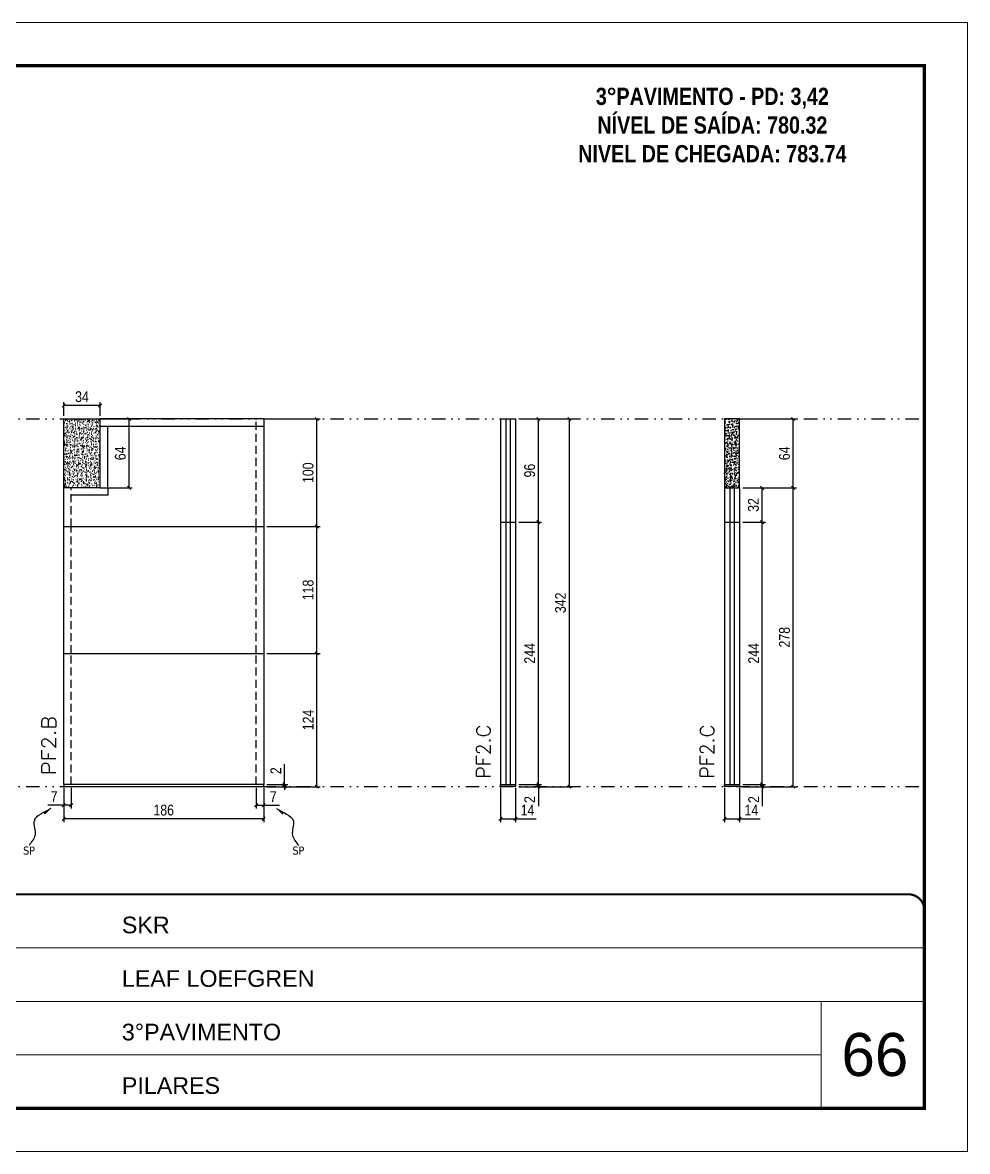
# Model space of a CAD drawing. Extents: x 14400 to 27878, y -21631 to 6985.
# Drawn here: x 16591 to 17470, y -12442 to -11392 of the extents above; entities that cross this region are included whole.
import ezdxf

# ---------------------------------------------------------------- set-up
doc = ezdxf.new("R2010")
doc.units = 0
for name, pattern in [('CONTINUO', [0]), ('DASHED', [0.75, 0.5, -0.25]), ('DIVIDE2', [0.625, 0.25, -0.125, 0, -0.125, 0, -0.125]), ('HIDDEN', [0.375, 0.25, -0.125])]:
    doc.linetypes.add(name, pattern=pattern)
for name, color, linetype, lineweight in [('CARIMBO', 255, 'Continuous', 9), ('Folhas', 255, 'Continuous', 9), ('SARRAFO DE PRESSAO', 251, 'DASHED', 9), ('Texto Seção', 7, 'Continuous', 15)]:
    doc.layers.add(name, color=color, linetype=linetype, lineweight=lineweight)
for name, color, linetype in [('COTA', 241, 'Continuous'), ('NOMENCLATURA', 7, 'Continuous'), ('Nível', 160, 'Continuous'), ('Painéis', 200, 'Continuous'), ('SARR_2.2x7', 40, 'Continuous'), ('SARR_EDITAR', 141, 'Continuous'), ('Sarrafo de Pressão', 42, 'HIDDEN'), ('texto', 7, 'Continuous')]:
    doc.layers.add(name, color=color, linetype=linetype)
doc.styles.add('ARIAL', font='arial.ttf')
doc.styles.add('COTA TECNICA', font='techl___.ttf', dxfattribs={"height": 10})
doc.styles.add('COTA TECNICA-50', font='techl___.ttf', dxfattribs={"height": 10})
doc.styles.add('REGUA-120', font='ROMANS.shx', dxfattribs={"height": 15})
doc.styles.add('ROMANC', font='techb___.ttf', dxfattribs={"height": 2.5})
doc.styles.get("Standard").update_dxf_attribs({"font": 'arial.ttf'})
doc.dimstyles.new('COTA PAINEL-50', dxfattribs={"dimtxt": 10, "dimasz": 3, "dimexe": 3, "dimexo": 3, "dimgap": 3, "dimtad": 1, "dimdec": 1, "dimzin": 12, "dimdsep": 46, "dimtxsty": 'COTA TECNICA-50', "dimblk1": 'OBLIQUE', "dimblk2": 'OBLIQUE', "dimsah": 1, "dimcen": 0.9, "dimclrd": 4, "dimclre": 4, "dimclrt": 240, "dimadec": 1, "dimazin": 3, "dimtfac": 1, "dimtdec": 1, "dimtmove": 0, "dimatfit": 3, "dimfxl": 1, "dimtolj": 1, "dimtzin": 12, "dimarcsym": 0})
doc.dimstyles.new('PAINEL', dxfattribs={"dimtxt": 10, "dimasz": 3, "dimexe": 3, "dimexo": 3, "dimgap": 3, "dimtad": 1, "dimdec": 1, "dimzin": 12, "dimdsep": 46, "dimtxsty": 'COTA TECNICA', "dimblk1": 'OBLIQUE', "dimblk2": 'OBLIQUE', "dimsah": 1, "dimcen": 0.9, "dimclrd": 4, "dimclre": 4, "dimclrt": 240, "dimadec": 1, "dimazin": 3, "dimtfac": 1, "dimtdec": 1, "dimtmove": 0, "dimatfit": 3, "dimfxl": 1, "dimtolj": 1, "dimtzin": 12, "dimarcsym": 0})
doc.dimstyles.get("Standard").update_dxf_attribs({"dimtxt": 0.18, "dimasz": 0.18, "dimexe": 0.18, "dimexo": 0.0625, "dimgap": 0.09, "dimtad": 0, "dimtih": 1, "dimtoh": 1, "dimdec": 4, "dimzin": 0, "dimdsep": 46, "dimtxsty": 'Standard', "dimcen": 0.09, "dimadec": 0, "dimazin": 0, "dimtfac": 1, "dimtdec": 4, "dimtofl": 0, "dimtmove": 0, "dimatfit": 3, "dimfxl": 1, "dimtolj": 1, "dimtzin": 0, "dimarcsym": 0})

# ---------------------------------------------------------------- blocks, each defined once
blk = doc.blocks.new('9999999999')
at = {"color": 30, "linetype": 'CONTINUO'}
for p, q in [((98564.6, 34379.6), (99584, 34379.6)), ((98564.6, 34329.8), (99488, 34329.8)), ((99584, 34329.8), (99488, 34329.8)), ((99488, 34329.8), (99488, 34230.2)), ((98564.6, 34280), (99488, 34280))]:
    blk.add_line(p, q, dxfattribs=at)
at = {"color": 30, "linetype": 'CONTINUO', "const_width": 2}
blk.add_lwpolyline([(99584, 34230.2), (99584, 34414.4, 0.414214), (99569, 34429.4), (98229, 34429.4, 0.414214), (98214, 34414.4), (98214, 34245.2, 0.414214), (98229, 34230.2), (99584, 34230.2)], format="xyb", dxfattribs=at)
at = {"layer": 'Folhas'}
blk.add_lwpolyline([(98139, 34190.2), (99624, 34190.2), (99624, 35240.2), (98139, 35240.2)], close=True, dxfattribs=at)
at = {"layer": 'Folhas', "color": 30, "const_width": 3}
blk.add_lwpolyline([(98214, 34230.2), (99584, 34230.2), (99584, 35200.2), (98214, 35200.2)], close=True, dxfattribs=at)
at = {"color": 7, "linetype": 'Continuous', "ltscale": 5, "style": 'ARIAL'}
for s, height, p in [('SKR', 15.48, (98837.7, 34393.1)), ('LEAF LOEFGREN', 15.483, (98837.7, 34343.3)), ('3°PAVIMENTO', 15.483, (98837.7, 34293.5)), ('PILARES', 15.48, (98837.7, 34243.7))]:
    blk.add_text(s, height=height, dxfattribs=at).set_placement(p)
blk = doc.blocks.new('_Oblique')
at = {"color": 0, "linetype": 'ByBlock', "lineweight": -2}
blk.add_line((-0.5, -0.5), (0.5, 0.5), dxfattribs=at)
blk = doc.blocks.new('*D4500')
at = {"layer": 'COTA', "color": 4, "lineweight": -2, "transparency": 16777216}
for p, q in [((16629.6, -12104.2), (16629.6, -12136.1)), ((16815.6, -12104.2), (16815.6, -12136.1)), ((16815.6, -12133.1), (16629.6, -12133.1))]:
    blk.add_line(p, q, dxfattribs=at)
at = {"layer": 'Defpoints', "color": 0, "transparency": 16777216}
for p in [(16629.6, -12101.2), (16815.6, -12101.2), (16629.6, -12133.1)]:
    blk.add_point(p, dxfattribs=at)
at = {"layer": 'COTA', "color": 4, "lineweight": -2, "transparency": 16777216, "xscale": 3, "yscale": 3, "zscale": 3, "rotation": 180}
blk.add_blockref('_Oblique', (16629.6, -12133.1), dxfattribs=at)
at = {"layer": 'COTA', "color": 4, "lineweight": -2, "transparency": 16777216, "xscale": 3, "yscale": 3, "zscale": 3}
blk.add_blockref('_Oblique', (16815.6, -12133.1), dxfattribs=at)
at = {"layer": 'COTA', "color": 240, "transparency": 16777216, "insert": (16722.6, -12125), "char_height": 10, "attachment_point": 5, "style": 'COTA TECNICA'}
blk.add_mtext('\\A1;186', dxfattribs=at)
blk = doc.blocks.new('*D4501')
at = {"layer": 'COTA', "color": 4, "lineweight": -2, "transparency": 16777216}
for p, q in [((16629.6, -12106.2), (16629.6, -12123.4)), ((16636.6, -12104.2), (16636.6, -12123.4)), ((16629.6, -12120.4), (16614.9, -12120.4)), ((16636.6, -12120.4), (16629.6, -12120.4))]:
    blk.add_line(p, q, dxfattribs=at)
at = {"layer": 'Defpoints', "color": 0, "transparency": 16777216}
for p in [(16629.6, -12103.2), (16636.6, -12101.2), (16629.6, -12120.4)]:
    blk.add_point(p, dxfattribs=at)
at = {"layer": 'COTA', "color": 4, "lineweight": -2, "transparency": 16777216, "xscale": 3, "yscale": 3, "zscale": 3, "rotation": 180}
blk.add_blockref('_Oblique', (16629.6, -12120.4), dxfattribs=at)
at = {"layer": 'COTA', "color": 4, "lineweight": -2, "transparency": 16777216, "xscale": 3, "yscale": 3, "zscale": 3}
blk.add_blockref('_Oblique', (16636.6, -12120.4), dxfattribs=at)
at = {"layer": 'COTA', "color": 240, "transparency": 16777216, "insert": (16620.7, -12112.4), "char_height": 10, "attachment_point": 5, "style": 'COTA TECNICA-50'}
blk.add_mtext('\\A1;7', dxfattribs=at)
blk = doc.blocks.new('*D4502')
at = {"layer": 'COTA', "color": 4, "lineweight": -2, "transparency": 16777216}
for p, q in [((16834.9, -12101.2), (16834.9, -12082.4)), ((16818.6, -12101.2), (16837.9, -12101.2)), ((16818.6, -12103.2), (16837.9, -12103.2)), ((16834.9, -12103.2), (16834.9, -12101.2)), ((16834.9, -12103.2), (16834.9, -12106.2))]:
    blk.add_line(p, q, dxfattribs=at)
at = {"layer": 'Defpoints', "color": 0, "transparency": 16777216}
for p in [(16815.6, -12101.2), (16815.6, -12103.2), (16834.9, -12103.2)]:
    blk.add_point(p, dxfattribs=at)
at = {"layer": 'COTA', "color": 4, "lineweight": -2, "transparency": 16777216, "xscale": 3, "yscale": 3, "zscale": 3}
for p, rotation in [((16834.9, -12101.2), 270), ((16834.9, -12103.2), 90)]:
    blk.add_blockref('_Oblique', p, dxfattribs=dict(at, rotation=rotation))
at = {"layer": 'COTA', "color": 240, "transparency": 16777216, "insert": (16826.9, -12088.4), "char_height": 10, "attachment_point": 5, "rotation": 90, "style": 'COTA TECNICA-50'}
blk.add_mtext('\\A1;2', dxfattribs=at)
blk = doc.blocks.new('*D4503')
at = {"layer": 'COTA', "color": 4, "linetype": 'ByBlock', "lineweight": -2, "transparency": 16777216}
for p, q in [((16818.6, -11979.2), (16868, -11979.2)), ((16865, -12103.2), (16865, -11979.2)), ((16818.6, -12103.2), (16868, -12103.2))]:
    blk.add_line(p, q, dxfattribs=at)
at = {"layer": 'Defpoints', "color": 0, "linetype": 'ByBlock', "transparency": 16777216}
for p in [(16815.6, -11979.2), (16865, -11979.2), (16815.6, -12103.2)]:
    blk.add_point(p, dxfattribs=at)
at = {"layer": 'COTA', "color": 4, "linetype": 'ByBlock', "lineweight": -2, "transparency": 16777216, "xscale": 3, "yscale": 3, "zscale": 3}
for p, rotation in [((16865, -11979.2), 90), ((16865, -12103.2), 270)]:
    blk.add_blockref('_Oblique', p, dxfattribs=dict(at, rotation=rotation))
at = {"layer": 'COTA', "color": 240, "linetype": 'ByBlock', "transparency": 16777216, "insert": (16856.9, -12041.2), "char_height": 10, "attachment_point": 5, "rotation": 90, "style": 'COTA TECNICA'}
blk.add_mtext('\\A1;124', dxfattribs=at)
blk = doc.blocks.new('*D4504')
at = {"layer": 'COTA', "color": 4, "linetype": 'ByBlock', "lineweight": -2, "transparency": 16777216}
for p, q in [((16818.6, -11979.2), (16868, -11979.2)), ((16865, -12103.2), (16865, -11979.2)), ((16818.6, -12103.2), (16868, -12103.2))]:
    blk.add_line(p, q, dxfattribs=at)
at = {"layer": 'Defpoints', "color": 0, "linetype": 'ByBlock', "transparency": 16777216}
for p in [(16815.6, -11979.2), (16865, -11979.2), (16815.6, -12103.2)]:
    blk.add_point(p, dxfattribs=at)
at = {"layer": 'COTA', "color": 4, "linetype": 'ByBlock', "lineweight": -2, "transparency": 16777216, "xscale": 3, "yscale": 3, "zscale": 3}
for p, rotation in [((16865, -11979.2), 90), ((16865, -12103.2), 270)]:
    blk.add_blockref('_Oblique', p, dxfattribs=dict(at, rotation=rotation))
at = {"layer": 'COTA', "color": 240, "linetype": 'ByBlock', "transparency": 16777216, "insert": (16856.9, -12041.2), "char_height": 10, "attachment_point": 5, "rotation": 90, "style": 'COTA TECNICA'}
blk.add_mtext('\\A1;124', dxfattribs=at)
blk = doc.blocks.new('*D4505')
at = {"layer": 'COTA', "color": 4, "lineweight": -2, "transparency": 16777216}
for p, q in [((16808.6, -12104.2), (16808.6, -12123.4)), ((16815.6, -12106.2), (16815.6, -12123.4)), ((16808.6, -12120.4), (16815.6, -12120.4)), ((16815.6, -12120.4), (16830.3, -12120.4))]:
    blk.add_line(p, q, dxfattribs=at)
at = {"layer": 'Defpoints', "color": 0, "transparency": 16777216}
for p in [(16808.6, -12101.2), (16815.6, -12103.2), (16815.6, -12120.4)]:
    blk.add_point(p, dxfattribs=at)
at = {"layer": 'COTA', "color": 4, "lineweight": -2, "transparency": 16777216, "xscale": 3, "yscale": 3, "zscale": 3, "rotation": 180}
blk.add_blockref('_Oblique', (16808.6, -12120.4), dxfattribs=at)
at = {"layer": 'COTA', "color": 4, "lineweight": -2, "transparency": 16777216, "xscale": 3, "yscale": 3, "zscale": 3}
blk.add_blockref('_Oblique', (16815.6, -12120.4), dxfattribs=at)
at = {"layer": 'COTA', "color": 240, "transparency": 16777216, "insert": (16824.5, -12112.4), "char_height": 10, "attachment_point": 5, "style": 'COTA TECNICA-50'}
blk.add_mtext('\\A1;7', dxfattribs=at)
blk = doc.blocks.new('*D4506')
at = {"layer": 'COTA', "color": 4, "lineweight": -2, "transparency": 16777216}
for p, q in [((16818.6, -11861.2), (16868, -11861.2)), ((16865, -11979.2), (16865, -11861.2)), ((16818.6, -11979.2), (16868, -11979.2))]:
    blk.add_line(p, q, dxfattribs=at)
at = {"layer": 'Defpoints', "color": 0, "transparency": 16777216}
for p in [(16815.6, -11861.2), (16865, -11861.2), (16815.6, -11979.2)]:
    blk.add_point(p, dxfattribs=at)
at = {"layer": 'COTA', "color": 4, "lineweight": -2, "transparency": 16777216, "xscale": 3, "yscale": 3, "zscale": 3}
for p, rotation in [((16865, -11861.2), 90), ((16865, -11979.2), 270)]:
    blk.add_blockref('_Oblique', p, dxfattribs=dict(at, rotation=rotation))
at = {"layer": 'COTA', "color": 240, "transparency": 16777216, "insert": (16856.9, -11920.2), "char_height": 10, "attachment_point": 5, "rotation": 90, "style": 'COTA TECNICA'}
blk.add_mtext('\\A1;118', dxfattribs=at)
blk = doc.blocks.new('*D4508')
at = {"layer": 'COTA', "color": 4, "lineweight": -2, "transparency": 16777216}
for p, q in [((16666.6, -11761.2), (16693.4, -11761.2)), ((16690.4, -11825.2), (16690.4, -11761.2)), ((16666.6, -11825.2), (16693.4, -11825.2))]:
    blk.add_line(p, q, dxfattribs=at)
at = {"layer": 'Defpoints', "color": 0, "transparency": 16777216}
for p in [(16663.6, -11761.2), (16690.4, -11761.2), (16663.6, -11825.2)]:
    blk.add_point(p, dxfattribs=at)
at = {"layer": 'COTA', "color": 4, "lineweight": -2, "transparency": 16777216, "xscale": 3, "yscale": 3, "zscale": 3}
for p, rotation in [((16690.4, -11761.2), 90), ((16690.4, -11825.2), 270)]:
    blk.add_blockref('_Oblique', p, dxfattribs=dict(at, rotation=rotation))
at = {"layer": 'COTA', "color": 240, "transparency": 16777216, "insert": (16682.3, -11793.2), "char_height": 10, "attachment_point": 5, "rotation": 90, "style": 'COTA TECNICA'}
blk.add_mtext('\\A1;64', dxfattribs=at)
blk = doc.blocks.new('*D4499')
at = {"layer": 'COTA', "color": 4, "lineweight": -2, "transparency": 16777216}
for p, q in [((16629.6, -11758.2), (16629.6, -11745.7)), ((16663.6, -11748.7), (16629.6, -11748.7)), ((16663.6, -11758.2), (16663.6, -11745.7))]:
    blk.add_line(p, q, dxfattribs=at)
at = {"layer": 'Defpoints', "color": 0, "transparency": 16777216}
for p in [(16629.6, -11748.7), (16629.6, -11761.2), (16663.6, -11761.2)]:
    blk.add_point(p, dxfattribs=at)
at = {"layer": 'COTA', "color": 4, "lineweight": -2, "transparency": 16777216, "xscale": 3, "yscale": 3, "zscale": 3, "rotation": 180}
blk.add_blockref('_Oblique', (16629.6, -11748.7), dxfattribs=at)
at = {"layer": 'COTA', "color": 4, "lineweight": -2, "transparency": 16777216, "xscale": 3, "yscale": 3, "zscale": 3}
blk.add_blockref('_Oblique', (16663.6, -11748.7), dxfattribs=at)
at = {"layer": 'COTA', "color": 240, "transparency": 16777216, "insert": (16646.6, -11740.5), "char_height": 10, "attachment_point": 5, "style": 'COTA TECNICA'}
blk.add_mtext('\\A1;34', dxfattribs=at)
blk = doc.blocks.new('*D4509')
at = {"layer": 'COTA', "color": 4, "lineweight": -2, "transparency": 16777216}
for p, q in [((16818.6, -11761.2), (16868, -11761.2)), ((16865, -11861.2), (16865, -11761.2)), ((16818.6, -11861.2), (16868, -11861.2))]:
    blk.add_line(p, q, dxfattribs=at)
at = {"layer": 'Defpoints', "color": 0, "transparency": 16777216}
for p in [(16815.6, -11761.2), (16865, -11761.2), (16815.6, -11861.2)]:
    blk.add_point(p, dxfattribs=at)
at = {"layer": 'COTA', "color": 4, "lineweight": -2, "transparency": 16777216, "xscale": 3, "yscale": 3, "zscale": 3}
for p, rotation in [((16865, -11761.2), 90), ((16865, -11861.2), 270)]:
    blk.add_blockref('_Oblique', p, dxfattribs=dict(at, rotation=rotation))
at = {"layer": 'COTA', "color": 240, "transparency": 16777216, "insert": (16856.9, -11811.2), "char_height": 10, "attachment_point": 5, "rotation": 90, "style": 'COTA TECNICA'}
blk.add_mtext('\\A1;100', dxfattribs=at)
blk = doc.blocks.new('*D4520')
at = {"layer": 'COTA', "color": 4, "lineweight": -2, "transparency": 16777216}
for p, q in [((17035.8, -12104.2), (17035.8, -12136.1)), ((17049.8, -12104.2), (17049.8, -12136.1)), ((17035.8, -12133.1), (17049.8, -12133.1)), ((17049.8, -12133.1), (17068.9, -12133.1))]:
    blk.add_line(p, q, dxfattribs=at)
at = {"layer": 'Defpoints', "color": 0, "transparency": 16777216}
for p in [(17035.8, -12101.2), (17049.8, -12101.2), (17049.8, -12133.1)]:
    blk.add_point(p, dxfattribs=at)
at = {"layer": 'COTA', "color": 4, "lineweight": -2, "transparency": 16777216, "xscale": 3, "yscale": 3, "zscale": 3, "rotation": 180}
blk.add_blockref('_Oblique', (17035.8, -12133.1), dxfattribs=at)
at = {"layer": 'COTA', "color": 4, "lineweight": -2, "transparency": 16777216, "xscale": 3, "yscale": 3, "zscale": 3}
blk.add_blockref('_Oblique', (17049.8, -12133.1), dxfattribs=at)
at = {"layer": 'COTA', "color": 240, "transparency": 16777216, "insert": (17060.9, -12125), "char_height": 10, "attachment_point": 5, "style": 'COTA TECNICA'}
blk.add_mtext('\\A1;14', dxfattribs=at)
blk = doc.blocks.new('*D4521')
at = {"layer": 'COTA', "color": 4, "lineweight": -2, "transparency": 16777216}
for p, q in [((17052.8, -12101.2), (17074, -12101.2)), ((17052.8, -12103.2), (17074, -12103.2)), ((17071, -12101.2), (17071, -12098.2)), ((17071, -12101.2), (17071, -12103.2)), ((17071, -12103.2), (17071, -12121.3))]:
    blk.add_line(p, q, dxfattribs=at)
at = {"layer": 'Defpoints', "color": 0, "transparency": 16777216}
for p in [(17049.8, -12101.2), (17049.8, -12103.2), (17071, -12101.2)]:
    blk.add_point(p, dxfattribs=at)
at = {"layer": 'COTA', "color": 4, "lineweight": -2, "transparency": 16777216, "xscale": 3, "yscale": 3, "zscale": 3}
for p, rotation in [((17071, -12101.2), 270), ((17071, -12103.2), 90)]:
    blk.add_blockref('_Oblique', p, dxfattribs=dict(at, rotation=rotation))
at = {"layer": 'COTA', "color": 240, "transparency": 16777216, "insert": (17063, -12115.2), "char_height": 10, "attachment_point": 5, "rotation": 90, "style": 'COTA TECNICA-50'}
blk.add_mtext('\\A1;2', dxfattribs=at)
blk = doc.blocks.new('*D4522')
at = {"layer": 'COTA', "color": 4, "lineweight": -2, "transparency": 16777216}
for p, q in [((17052.8, -11761.2), (17102.8, -11761.2)), ((17099.8, -12103.2), (17099.8, -11761.2)), ((17052.8, -12103.2), (17102.8, -12103.2))]:
    blk.add_line(p, q, dxfattribs=at)
at = {"layer": 'Defpoints', "color": 0, "transparency": 16777216}
for p in [(17049.8, -11761.2), (17099.8, -11761.2), (17049.8, -12103.2)]:
    blk.add_point(p, dxfattribs=at)
at = {"layer": 'COTA', "color": 4, "lineweight": -2, "transparency": 16777216, "xscale": 3, "yscale": 3, "zscale": 3}
for p, rotation in [((17099.8, -11761.2), 90), ((17099.8, -12103.2), 270)]:
    blk.add_blockref('_Oblique', p, dxfattribs=dict(at, rotation=rotation))
at = {"layer": 'COTA', "color": 240, "transparency": 16777216, "insert": (17091.6, -11932.2), "char_height": 10, "attachment_point": 5, "rotation": 90, "style": 'COTA TECNICA-50'}
blk.add_mtext('\\A1;342', dxfattribs=at)
blk = doc.blocks.new('*D4525')
at = {"layer": 'COTA', "color": 4, "lineweight": -2, "transparency": 16777216}
for p, q in [((17052.8, -11857.2), (17074, -11857.2)), ((17071, -12101.2), (17071, -11857.2)), ((17052.8, -12101.2), (17074, -12101.2))]:
    blk.add_line(p, q, dxfattribs=at)
at = {"layer": 'Defpoints', "color": 0, "transparency": 16777216}
for p in [(17049.8, -11857.2), (17071, -11857.2), (17049.8, -12101.2)]:
    blk.add_point(p, dxfattribs=at)
at = {"layer": 'COTA', "color": 4, "lineweight": -2, "transparency": 16777216, "xscale": 3, "yscale": 3, "zscale": 3}
for p, rotation in [((17071, -11857.2), 90), ((17071, -12101.2), 270)]:
    blk.add_blockref('_Oblique', p, dxfattribs=dict(at, rotation=rotation))
at = {"layer": 'COTA', "color": 240, "transparency": 16777216, "insert": (17062.9, -11979.2), "char_height": 10, "attachment_point": 5, "rotation": 90, "style": 'COTA TECNICA'}
blk.add_mtext('\\A1;244', dxfattribs=at)
blk = doc.blocks.new('*D4526')
at = {"layer": 'COTA', "color": 4, "lineweight": -2, "transparency": 16777216}
for p, q in [((17052.8, -11761.2), (17074, -11761.2)), ((17071, -11857.2), (17071, -11761.2)), ((17052.8, -11857.2), (17074, -11857.2))]:
    blk.add_line(p, q, dxfattribs=at)
at = {"layer": 'Defpoints', "color": 0, "transparency": 16777216}
for p in [(17049.8, -11761.2), (17071, -11761.2), (17049.8, -11857.2)]:
    blk.add_point(p, dxfattribs=at)
at = {"layer": 'COTA', "color": 4, "lineweight": -2, "transparency": 16777216, "xscale": 3, "yscale": 3, "zscale": 3}
for p, rotation in [((17071, -11761.2), 90), ((17071, -11857.2), 270)]:
    blk.add_blockref('_Oblique', p, dxfattribs=dict(at, rotation=rotation))
at = {"layer": 'COTA', "color": 240, "transparency": 16777216, "insert": (17062.9, -11809.2), "char_height": 10, "attachment_point": 5, "rotation": 90, "style": 'COTA TECNICA'}
blk.add_mtext('\\A1;96', dxfattribs=at)
blk = doc.blocks.new('*D4516')
at = {"layer": 'COTA', "color": 4, "lineweight": -2, "transparency": 16777216}
for p, q in [((17244, -12104.2), (17244, -12136.1)), ((17258, -12104.2), (17258, -12136.1)), ((17244, -12133.1), (17258, -12133.1)), ((17258, -12133.1), (17277.2, -12133.1))]:
    blk.add_line(p, q, dxfattribs=at)
at = {"layer": 'Defpoints', "color": 0, "transparency": 16777216}
for p in [(17244, -12101.2), (17258, -12101.2), (17258, -12133.1)]:
    blk.add_point(p, dxfattribs=at)
at = {"layer": 'COTA', "color": 4, "lineweight": -2, "transparency": 16777216, "xscale": 3, "yscale": 3, "zscale": 3, "rotation": 180}
blk.add_blockref('_Oblique', (17244, -12133.1), dxfattribs=at)
at = {"layer": 'COTA', "color": 4, "lineweight": -2, "transparency": 16777216, "xscale": 3, "yscale": 3, "zscale": 3}
blk.add_blockref('_Oblique', (17258, -12133.1), dxfattribs=at)
at = {"layer": 'COTA', "color": 240, "transparency": 16777216, "insert": (17269.1, -12125), "char_height": 10, "attachment_point": 5, "style": 'COTA TECNICA'}
blk.add_mtext('\\A1;14', dxfattribs=at)
blk = doc.blocks.new('*D4517')
at = {"layer": 'COTA', "color": 4, "lineweight": -2, "transparency": 16777216}
for p, q in [((17261, -12101.2), (17282.2, -12101.2)), ((17261, -12103.2), (17282.2, -12103.2)), ((17279.2, -12101.2), (17279.2, -12098.2)), ((17279.2, -12101.2), (17279.2, -12103.2)), ((17279.2, -12103.2), (17279.2, -12121.3))]:
    blk.add_line(p, q, dxfattribs=at)
at = {"layer": 'Defpoints', "color": 0, "transparency": 16777216}
for p in [(17258, -12101.2), (17258, -12103.2), (17279.2, -12101.2)]:
    blk.add_point(p, dxfattribs=at)
at = {"layer": 'COTA', "color": 4, "lineweight": -2, "transparency": 16777216, "xscale": 3, "yscale": 3, "zscale": 3}
for p, rotation in [((17279.2, -12101.2), 270), ((17279.2, -12103.2), 90)]:
    blk.add_blockref('_Oblique', p, dxfattribs=dict(at, rotation=rotation))
at = {"layer": 'COTA', "color": 240, "transparency": 16777216, "insert": (17271.2, -12115.2), "char_height": 10, "attachment_point": 5, "rotation": 90, "style": 'COTA TECNICA-50'}
blk.add_mtext('\\A1;2', dxfattribs=at)
blk = doc.blocks.new('*D4518')
at = {"layer": 'COTA', "color": 4, "lineweight": -2, "transparency": 16777216}
for p, q in [((17261, -11825.2), (17311, -11825.2)), ((17308, -12103.2), (17308, -11825.2)), ((17261, -12103.2), (17311, -12103.2))]:
    blk.add_line(p, q, dxfattribs=at)
at = {"layer": 'Defpoints', "color": 0, "transparency": 16777216}
for p in [(17258, -11825.2), (17308, -11825.2), (17258, -12103.2)]:
    blk.add_point(p, dxfattribs=at)
at = {"layer": 'COTA', "color": 4, "lineweight": -2, "transparency": 16777216, "xscale": 3, "yscale": 3, "zscale": 3}
for p, rotation in [((17308, -11825.2), 90), ((17308, -12103.2), 270)]:
    blk.add_blockref('_Oblique', p, dxfattribs=dict(at, rotation=rotation))
at = {"layer": 'COTA', "color": 240, "transparency": 16777216, "insert": (17299.9, -11964.2), "char_height": 10, "attachment_point": 5, "rotation": 90, "style": 'COTA TECNICA-50'}
blk.add_mtext('\\A1;278', dxfattribs=at)
blk = doc.blocks.new('*D4519')
at = {"layer": 'COTA', "color": 4, "lineweight": -2, "transparency": 16777216}
for p, q in [((17261, -11761.2), (17311, -11761.2)), ((17308, -11825.2), (17308, -11761.2)), ((17261, -11825.2), (17311, -11825.2))]:
    blk.add_line(p, q, dxfattribs=at)
at = {"layer": 'Defpoints', "color": 0, "transparency": 16777216}
for p in [(17258, -11761.2), (17308, -11761.2), (17258, -11825.2)]:
    blk.add_point(p, dxfattribs=at)
at = {"layer": 'COTA', "color": 4, "lineweight": -2, "transparency": 16777216, "xscale": 3, "yscale": 3, "zscale": 3}
for p, rotation in [((17308, -11761.2), 90), ((17308, -11825.2), 270)]:
    blk.add_blockref('_Oblique', p, dxfattribs=dict(at, rotation=rotation))
at = {"layer": 'COTA', "color": 240, "transparency": 16777216, "insert": (17299.9, -11793.2), "char_height": 10, "attachment_point": 5, "rotation": 90, "style": 'COTA TECNICA'}
blk.add_mtext('\\A1;64', dxfattribs=at)
blk = doc.blocks.new('*D4523')
at = {"layer": 'COTA', "color": 4, "lineweight": -2, "transparency": 16777216}
for p, q in [((17261, -11857.2), (17282.2, -11857.2)), ((17279.2, -12101.2), (17279.2, -11857.2)), ((17261, -12101.2), (17282.2, -12101.2))]:
    blk.add_line(p, q, dxfattribs=at)
at = {"layer": 'Defpoints', "color": 0, "transparency": 16777216}
for p in [(17258, -11857.2), (17279.2, -11857.2), (17258, -12101.2)]:
    blk.add_point(p, dxfattribs=at)
at = {"layer": 'COTA', "color": 4, "lineweight": -2, "transparency": 16777216, "xscale": 3, "yscale": 3, "zscale": 3}
for p, rotation in [((17279.2, -11857.2), 90), ((17279.2, -12101.2), 270)]:
    blk.add_blockref('_Oblique', p, dxfattribs=dict(at, rotation=rotation))
at = {"layer": 'COTA', "color": 240, "transparency": 16777216, "insert": (17271.2, -11979.2), "char_height": 10, "attachment_point": 5, "rotation": 90, "style": 'COTA TECNICA'}
blk.add_mtext('\\A1;244', dxfattribs=at)
blk = doc.blocks.new('*D4524')
at = {"layer": 'COTA', "color": 4, "lineweight": -2, "transparency": 16777216}
for p, q in [((17261, -11825.2), (17282.2, -11825.2)), ((17279.2, -11857.2), (17279.2, -11825.2)), ((17261, -11857.2), (17282.2, -11857.2))]:
    blk.add_line(p, q, dxfattribs=at)
at = {"layer": 'Defpoints', "color": 0, "transparency": 16777216}
for p in [(17258, -11825.2), (17279.2, -11825.2), (17258, -11857.2)]:
    blk.add_point(p, dxfattribs=at)
at = {"layer": 'COTA', "color": 4, "lineweight": -2, "transparency": 16777216, "xscale": 3, "yscale": 3, "zscale": 3}
for p, rotation in [((17279.2, -11825.2), 90), ((17279.2, -11857.2), 270)]:
    blk.add_blockref('_Oblique', p, dxfattribs=dict(at, rotation=rotation))
at = {"layer": 'COTA', "color": 240, "transparency": 16777216, "insert": (17271, -11841.2), "char_height": 10, "attachment_point": 5, "rotation": 90, "style": 'COTA TECNICA'}
blk.add_mtext('\\A1;32', dxfattribs=at)

msp = doc.modelspace()

# ---------------------------------------------------------------- hatches: boundary and pattern name
at = {"layer": 'COTA'}
h = msp.add_hatch(dxfattribs=at)
h.set_pattern_fill('AR-CONC', color=256, scale=0.03)
h.set_pattern_definition([(50, (1884.143, 0), (5.4655401, -0.4781726), [0.5715, -6.2865]), (355, (1884.143, 0), (-1.0573026, 5.7317054), [0.4572, -5.0292175]), (100.451445, (1884.5985, -0.04), (4.4082374, 5.2535326), [0.4857003, -5.3427073]), (46.1842, (1884.143, 1.524), (8.1323712, -1.2612698), [0.85725, -9.42975]), (96.63556, (1884.821, 1.419), (7.122124, 7.4227837), [0.7285507, -8.0140682]), (351.18415, (1884.143, 1.524), (7.122124, 7.4227837), [0.685799, -7.543792]), (21, (1884.905, 1.143), (4.5484317, -3.0679559), [0.5715, -6.2865]), (326, (1884.905, 1.143), (1.8540609, 5.525639), [0.4572, -5.0292]), (71.451445, (1885.284, 0.8873), (6.4024926, 2.457683), [0.4857003, -5.3426981]), (37.5, (1884.143, 0), (0.0926581, 2.53665117), [0, -4.96824, 0, -5.1054, 0, -5.04825]), (7.5, (1884.143, 0), (2.00458988, 3.00541724), [0, -2.91084, 0, -4.85394, 0, -1.92405]), (327.5, (1882.4437, 0), (4.06771786, -0.17186232), [0, -1.905, 0, -5.9436, 0, -7.8867]), (317.5, (1881.6817, 0), (4.44387544, 0.7627947), [0, -2.4765, 0, -3.94716, 0, -5.6007])])
h.paths.add_polyline_path([(16629.61, -11825.16), (16663.61, -11825.16), (16663.61, -11761.19), (16629.61, -11761.19)])
h = msp.add_hatch(dxfattribs=at)
h.set_pattern_fill('AR-CONC', color=256, scale=0.03)
h.set_pattern_definition([(50, (-1545.9683, -14865.4764), (5.4655401, -0.4781726), [0.5715, -6.2865]), (355, (-1545.9683, -14865.4764), (-1.0573026, 5.7317054), [0.4572, -5.0292175]), (100.451445, (-1545.513, -14865.516), (4.4082374, 5.2535326), [0.4857003, -5.3427073]), (46.1842, (-1545.968, -14863.9524), (8.1323712, -1.2612698), [0.85725, -9.42975]), (96.635558, (-1545.2906, -14864.0575), (7.122124, 7.4227837), [0.7285507, -8.0140682]), (351.18415, (-1545.968, -14863.952), (7.122124, 7.4227837), [0.685799, -7.543792]), (21, (-1545.2063, -14864.3334), (4.5484317, -3.0679559), [0.5715, -6.2865]), (326, (-1545.2063, -14864.3334), (1.8540609, 5.525639), [0.4572, -5.0292]), (71.451445, (-1544.827, -14864.589), (6.4024926, 2.457683), [0.4857003, -5.3426981]), (37.5, (-1545.9683, -14865.4764), (0.0926581, 2.53665117), [0, -4.96824, 0, -5.1054, 0, -5.04825]), (7.5, (-1545.9683, -14865.4764), (2.00458988, 3.00541724), [0, -2.91084, 0, -4.85394, 0, -1.92405]), (327.5, (-1547.6675, -14865.4764), (4.06771786, -0.17186232), [0, -1.905, 0, -5.9436, 0, -7.8867]), (317.5, (-1548.4295, -14865.4764), (4.44387544, 0.7627947), [0, -2.4765, 0, -3.94716, 0, -5.6007])])
h.paths.add_polyline_path([(17258.05, -11825.19), (17258.05, -11761.19), (17244.05, -11761.19), (17244.05, -11825.19)])

# ---------------------------------------------------------------- linework, layer by layer
for p, q in [((16629.61, -11825.16), (16629.61, -11761.19)), ((16629.61, -11761.19), (16663.61, -11761.19)), ((16663.61, -11825.16), (16670.61, -11825.16)), ((16670.61, -11825.16), (16670.61, -11832.16))]:
    msp.add_line(p, q, dxfattribs=at)
msp.add_lwpolyline([(17244.05, -11825.19), (17258.05, -11825.19), (17258.05, -11761.19), (17244.05, -11761.19)], close=True, dxfattribs=at)
at = {"layer": 'Nível', "color": 4, "linetype": 'DIVIDE2', "ltscale": 50}
for p, q in [((16059.97, -11761.19), (17429.97, -11761.19)), ((16059.97, -12103.19), (17429.97, -12103.19))]:
    msp.add_line(p, q, dxfattribs=at)
at = {"layer": 'Painéis'}
for p, q in [((16815.61, -11761.19), (16663.61, -11761.19)), ((16663.61, -11825.16), (16663.61, -11761.19)), ((16815.61, -11761.19), (16815.61, -12101.19)), ((17035.8, -11761.19), (17035.8, -12101.19)), ((17035.8, -11761.19), (17049.8, -11761.19)), ((17049.8, -11761.19), (17049.8, -12101.19)), ((16629.61, -12101.19), (16629.61, -11825.16)), ((16663.61, -11825.16), (16629.61, -11825.16)), ((17244.05, -11825.19), (17244.05, -12101.19)), ((17244.05, -11825.19), (17258.05, -11825.19)), ((17258.05, -11825.19), (17258.05, -12101.19)), ((16629.61, -11861.19), (16815.61, -11861.19)), ((17035.8, -11857.19), (17049.8, -11857.19)), ((17244.05, -11857.19), (17258.05, -11857.19)), ((16629.61, -11979.19), (16815.61, -11979.19)), ((17035.8, -12101.19), (17049.8, -12101.19)), ((17035.8, -12101.19), (17049.8, -12101.19)), ((17035.8, -12103.19), (17035.8, -12101.19)), ((17049.8, -12103.19), (17035.8, -12103.19)), ((17049.8, -12101.19), (17049.8, -12103.19)), ((17244.05, -12101.19), (17258.05, -12101.19)), ((17244.05, -12101.19), (17258.05, -12101.19)), ((17244.05, -12103.19), (17244.05, -12101.19)), ((17258.05, -12103.19), (17244.05, -12103.19)), ((17258.05, -12101.19), (17258.05, -12103.19))]:
    msp.add_line(p, q, dxfattribs=at)
msp.add_lwpolyline([(16815.61, -12101.19), (16629.61, -12101.19), (16629.61, -12103.19), (16815.61, -12103.19)], close=True, dxfattribs=at)
at = {"layer": 'SARR_2.2x7'}
for p, q in [((16815.61, -11768.19), (16663.61, -11768.19)), ((16670.61, -11825.16), (16670.61, -11768.19)), ((16670.61, -11832.16), (16636.61, -11832.16))]:
    msp.add_line(p, q, dxfattribs=at)
at = {"layer": 'SARR_EDITAR'}
for p, q in [((17040.8, -11761.19), (17040.8, -12101.19)), ((17044.8, -11761.19), (17044.8, -12101.19)), ((17249.05, -11825.19), (17249.05, -12101.19)), ((17253.05, -11825.19), (17253.05, -12101.19))]:
    msp.add_line(p, q, dxfattribs=at)
at = {"layer": 'Sarrafo de Pressão', "ltscale": 30}
for p, q in [((16808.61, -11861.19), (16808.61, -11761.19)), ((16636.61, -11861.19), (16636.61, -11825.16)), ((16636.61, -11979.19), (16636.61, -11861.19)), ((16808.61, -11979.19), (16808.61, -11861.19)), ((16636.61, -12101.19), (16636.61, -11979.19)), ((16808.61, -12101.19), (16808.61, -11979.19))]:
    msp.add_line(p, q, dxfattribs=at)

# ---------------------------------------------------------------- block references
at = {"layer": 'SARRAFO DE PRESSAO', "color": 6, "linetype": 'ByBlock'}
msp.add_blockref('9999999999', (-82154.01, -46632.68), dxfattribs=at)

# ---------------------------------------------------------------- texts
at = {"layer": 'CARIMBO', "style": 'ARIAL'}
msp.add_text('66', height=40, dxfattribs=at).set_placement((17352.83, -12372.33))
at = {"layer": 'NOMENCLATURA', "color": 2, "insert": (17232.81, -11426.41), "char_height": 16, "attachment_point": 2, "style": 'ROMANC'}
msp.add_mtext_dynamic_manual_height_columns('\\P3°PAVIMENTO - PD: 3,42\\PNÍVEL DE SAÍDA: 780.32\\PNIVEL DE CHEGADA: 783.74', width=432.3511, gutter_width=1, heights=[0], dxfattribs=at)
at = {"layer": 'texto', "color": 0, "char_height": 7.5, "attachment_point": 5}
for insert in [(16597.36, -12162.68), (16847.85, -12162.68)]:
    msp.add_mtext('{\\fTahoma|b0|i0|c0|p34;\\C4;SP}', dxfattribs=dict(at, insert=insert))
at = {"layer": 'Texto Seção', "style": 'REGUA-120', "width": 1.1}
msp.add_text('PF2.B', height=13, rotation=90, dxfattribs=at).set_placement((16622.36, -12092.43))
at = {"layer": 'Texto Seção', "char_height": 13, "width": 370.6998, "attachment_point": 7, "rotation": 90, "style": 'REGUA-120'}
for insert in [(17026.35, -12095.78), (17234.6, -12095.78)]:
    msp.add_mtext('PF2.C', dxfattribs=dict(at, insert=insert))

# ---------------------------------------------------------------- dimensions: what is measured, and where the dimension line sits
at = {"layer": 'COTA'}
for base, p1, p2, angle, dimstyle, picture, middle in [((16629.61, -11748.7), (16663.61, -11761.19), (16629.61, -11761.19), 180, 'PAINEL', '*D4499', (16646.61, -11740.48)), ((16690.4, -11761.19), (16663.61, -11825.16), (16663.61, -11761.19), 90, 'PAINEL', '*D4508', (16682.3, -11793.18)), ((16864.97, -11761.19), (16815.61, -11861.19), (16815.61, -11761.19), 90, 'PAINEL', '*D4509', (16856.87, -11811.19)), ((17099.79, -11761.19), (17049.8, -12103.19), (17049.8, -11761.19), 90, 'COTA PAINEL-50', '*D4522', (17091.58, -11932.19)), ((17308.04, -11761.19), (17258.05, -11825.19), (17258.05, -11761.19), 90, 'PAINEL', '*D4519', (17299.93, -11793.19)), ((17308.04, -11825.19), (17258.05, -12103.19), (17258.05, -11825.19), 90, 'COTA PAINEL-50', '*D4518', (17299.94, -11964.19)), ((16864.97, -11861.19), (16815.61, -11979.19), (16815.61, -11861.19), 90, 'PAINEL', '*D4506', (16856.88, -11920.19)), ((17071, -11857.19), (17049.8, -12101.19), (17049.8, -11857.19), 90, 'PAINEL', '*D4525', (17062.93, -11979.19)), ((17279.24, -11857.19), (17258.05, -12101.19), (17258.05, -11857.19), 90, 'PAINEL', '*D4523', (17271.17, -11979.19)), ((16629.61, -12120.43), (16636.61, -12101.19), (16629.61, -12103.19), 180, 'COTA PAINEL-50', '*D4501', (16620.74, -12112.36))]:
    dim = msp.add_linear_dim(base=base, p1=p1, p2=p2, angle=angle, dimstyle=dimstyle, dxfattribs=at)
    dim.commit()
    dim.dimension.update_dxf_attribs({"geometry": picture, "text_midpoint": middle})
for base, p1, p2, angle, override, picture, middle in [((17071, -11761.19), (17049.8, -11857.19), (17049.8, -11761.19), 90, {"dimtmove": 1}, '*D4526', (17062.87, -11809.19)), ((17279.24, -11825.19), (17258.05, -11857.19), (17258.05, -11825.19), 90, {"dimtmove": 1}, '*D4524', (17271.02, -11841.19)), ((16629.61, -12133.09), (16815.61, -12101.19), (16629.61, -12101.19), 180, {"dimarcsym": 2}, '*D4500', (16722.61, -12124.96))]:
    dim = msp.add_linear_dim(base=base, p1=p1, p2=p2, angle=angle, dimstyle='PAINEL', override=override, dxfattribs=at)
    dim.commit()
    dim.dimension.update_dxf_attribs({"geometry": picture, "text_midpoint": middle})
at = {"layer": 'COTA', "linetype": 'ByBlock'}
for picture in ['*D4503', '*D4504']:
    dim = msp.add_aligned_dim(p1=(16815.61, -12103.19), p2=(16815.61, -11979.19), distance=-49.37, dimstyle='PAINEL', dxfattribs=at)
    dim.commit()
    dim.dimension.update_dxf_attribs({"geometry": picture, "text_midpoint": (16856.9, -12041.19)})
at = {"layer": 'COTA'}
for base, p1, p2, picture, middle in [((16834.87, -12103.19), (16815.61, -12101.19), (16815.61, -12103.19), '*D4502', (16834.87, -12088.44)), ((17071, -12101.19), (17049.8, -12103.19), (17049.8, -12101.19), '*D4521', (17071, -12115.25)), ((17279.24, -12101.19), (17258.05, -12103.19), (17258.05, -12101.19), '*D4517', (17279.24, -12115.25))]:
    dim = msp.add_linear_dim(base=base, p1=p1, p2=p2, angle=90, dimstyle='COTA PAINEL-50', dxfattribs=at)
    dim.commit()
    dim.dimension.update_dxf_attribs({"geometry": picture, "text_midpoint": middle, "dimtype": 160})
dim = msp.add_linear_dim(base=(16815.61, -12120.43), p1=(16808.61, -12101.19), p2=(16815.61, -12103.19), dimstyle='COTA PAINEL-50', dxfattribs=at)
dim.commit()
dim.dimension.update_dxf_attribs({"geometry": '*D4505', "text_midpoint": (16824.47, -12112.36)})
for base, p1, p2, picture, middle in [((17049.8, -12133.09), (17035.8, -12101.19), (17049.8, -12101.19), '*D4520', (17060.86, -12125.01)), ((17258.05, -12133.09), (17244.05, -12101.19), (17258.05, -12101.19), '*D4516', (17269.1, -12125.01))]:
    dim = msp.add_linear_dim(base=base, p1=p1, p2=p2, dimstyle='PAINEL', override={"dimarcsym": 2}, dxfattribs=at)
    dim.commit()
    dim.dimension.update_dxf_attribs({"geometry": picture, "text_midpoint": middle})

# ---------------------------------------------------------------- leaders
at = {"layer": 'COTA', "path_type": 1}
for points in [[(16617.78, -12123.37), (16601.99, -12135.21), (16602.92, -12148.21), (16597.37, -12158)], [(16827.44, -12123.37), (16843.22, -12135.21), (16842.3, -12148.21), (16847.85, -12158)]]:
    msp.add_leader(points, dimstyle='Standard', override={"dimasz": 8}, dxfattribs=at)

doc.saveas('drawing.dxf')
